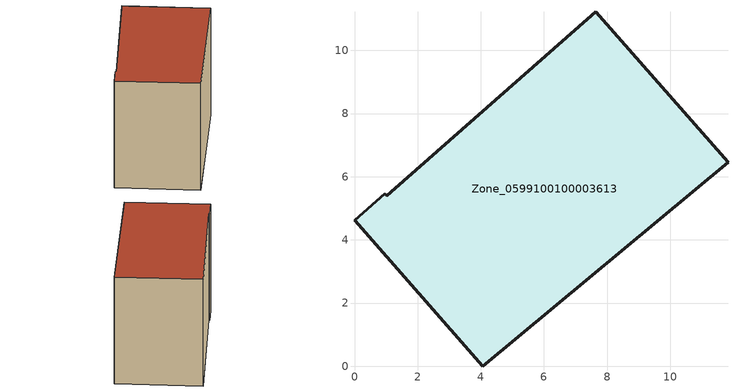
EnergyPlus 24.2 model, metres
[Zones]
Zone_0599100100003613
 floor ground (C_G): 4.06,0 0,4.62 0.97,5.47 1.02,5.4 7.65,11.22 11.83,6.46 z0
 wall outside (C_F): 4.06,0 11.83,6.46 7.65,11.22 1.02,5.4 0.97,5.47 0,4.62 4.06,0 z0:8.96
 roof outside (C_R): 0,4.62 4.06,0 11.83,6.46 7.65,11.22 1.02,5.4 0.97,5.47 z8.96
[BUILDING]
Pand.0599100100003613: North Axis=0; Terrain=City; Loads Convergence Tolerance Value=0.04; Temperature Convergence Tolerance Value=0.4; Solar Distribution=FullExterior; Maximum Number of Warmup Days=25; Minimum Number of Warmup Days=1
[Site:Location]
Rotterdam.The.Hague.AP_ZH_NLD Design_Conditions: Latitude=51.96; Longitude=4.45; Time Zone=1; Elevation=-4.5
[SITE:GROUNDTEMPERATURE:BUILDINGSURFACE]
18, 18, 18, 18, 18, 18, 18, 18, 18, 18, 18, 18
[MATERIAL] Thermal Absorptance=0.9; Solar Absorptance=0.7; Visible Absorptance=0.7
Name | Roughness | Thickness | Conductivity | Density | Specific Heat
G.TC.2015-2018 | MediumSmooth | 0.15 | 0.0428571 | 540 | 1210
F.TC.2015-2018 | Rough | 0.3 | 0.0666667 | 1920 | 840
R.TC.2015-2018 | MediumRough | 0.2 | 0.0333333 | 1500 | 1000
[CONSTRUCTION]
C_G: G.TC.2015-2018
C_F: F.TC.2015-2018
C_R: R.TC.2015-2018
[ZONE]
Zone_0599100100003613: Type=1; Multiplier=1; Ceiling Height=Autocalculate; Volume=Autocalculate; Floor Area=autocalculate; Part of Total Floor Area=Yes
[ZONEINFILTRATION:DESIGNFLOWRATE]
Infil_Zone_0599100100003613: Zone or ZoneList or Space or SpaceList=Zone_0599100100003613; Schedule=AlwaysOn; Design Flow Rate Calculation Method=Flow/Area; Flow Rate per Floor Area=0.0015; Constant Term Coefficient=1; Temperature Term Coefficient=0; Velocity Term Coefficient=0; Velocity Squared Term Coefficient=0
[HVACTEMPLATE:ZONE:IDEALLOADSAIRSYSTEM]
Zone_0599100100003613: Maximum Heating Supply Air Temperature=50; Minimum Cooling Supply Air Temperature=13; Maximum Heating Supply Air Humidity Ratio=0.0156; Minimum Cooling Supply Air Humidity Ratio=0.0077; Heating Limit=NoLimit; Cooling Limit=NoLimit; Dehumidification Control Type=ConstantSensibleHeatRatio; Cooling Sensible Heat Ratio=0.7; Dehumidification Setpoint=60; Humidification Control Type=None; Humidification Setpoint=30; Outdoor Air Method=None; Outdoor Air Flow Rate per Person=0.00944; Outdoor Air Flow Rate per Zone Floor Area=0; Outdoor Air Flow Rate per Zone=0; Demand Controlled Ventilation Type=None; Outdoor Air Economizer Type=NoEconomizer; Heat Recovery Type=None; Sensible Heat Recovery Effectiveness=0.7; Latent Heat Recovery Effectiveness=0.65
[ZONECONTROL:THERMOSTAT]
ThermostatControl_Zone_0599100100003613: Zone or ZoneList=Zone_0599100100003613; Control Type Schedule=DualSetpointControlType; Control 1=Thermostat_Zone_0599100100003613; Temperature Difference Between Cutout And Setpoint=0
[THERMOSTATSETPOINT:DUALSETPOINT]
Thermostat_Zone_0599100100003613: Heating Setpoint Temperature Schedule=HeatingSetpoint_Zone_0599100100003613; Cooling Setpoint Temperature Schedule=CoolingSetpoint_Zone_0599100100003613
[SCHEDULE:COMPACT]
HeatingSetpoint_Zone_0599100100003613: Through: 12/31, For: AllDays, Until: 24:00, 21
CoolingSetpoint_Zone_0599100100003613: Through: 12/31, For: AllDays, Until: 24:00, 24
DualSetpointControlType: Through: 12/31, For: AllDays, Until: 24:00, 4
AlwaysOn: Through: 12/31, For: AllDays, Until: 24:00, 1
